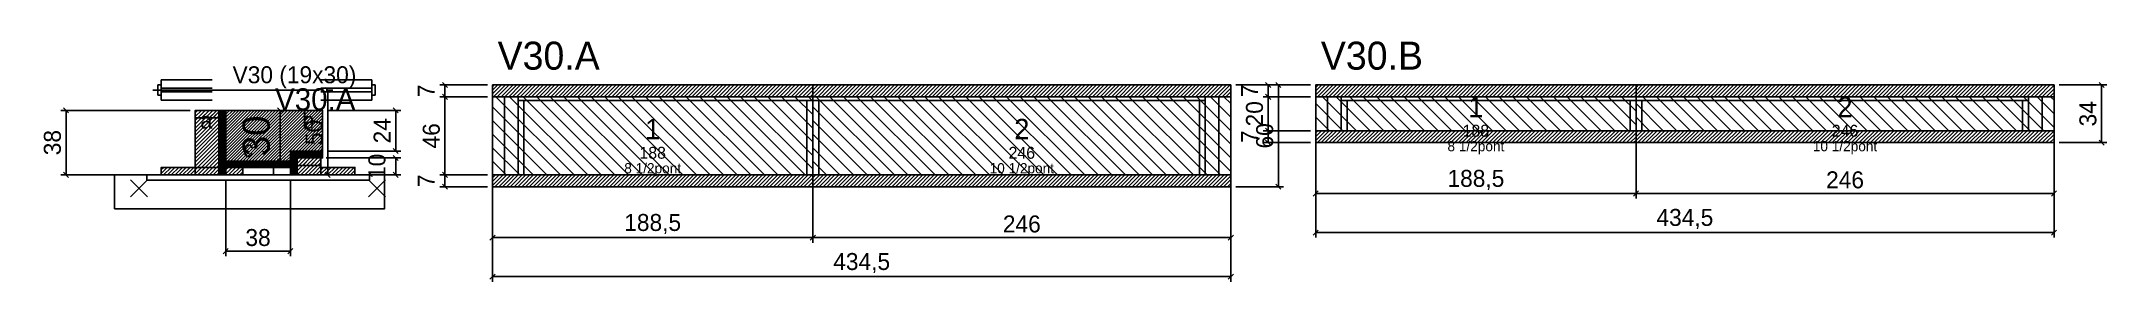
# Model space of a CAD drawing. Extents: x -69 to 1147, y -109 to 33.
import ezdxf
from ezdxf.enums import TextEntityAlignment as Align

# ---------------------------------------------------------------- set-up
doc = ezdxf.new("R2010")
doc.units = 0
for name, color, linetype in [('5', 5, 'Continuous'), ('barrote', 126, 'Continuous'), ('CONCRETO', 251, 'Continuous'), ('COTA', 241, 'Continuous'), ('Cota Seção (2x)', 241, 'Continuous'), ('detalhes', 7, 'Continuous'), ('Hachura', 251, 'Continuous'), ('Madeira', 126, 'Continuous'), ('NOMENCLATURA', 7, 'Continuous'), ('Painéis', 200, 'Continuous'), ('presilha', 224, 'Continuous'), ('Reaproveitamento', 30, 'Continuous'), ('SARR_2.2x7', 40, 'Continuous'), ('SARR_3.5x7', 81, 'Continuous'), ('SCO-___-LAJ', 224, 'Continuous'), ('TENSOR', 224, 'Continuous'), ('texto', 7, 'Continuous'), ('Texto Seção', 7, 'Continuous')]:
    doc.layers.add(name, color=color, linetype=linetype)
doc.dimstyles.new('PAINEL', dxfattribs={"dimtxt": 10, "dimasz": 3, "dimexe": 3, "dimexo": 3, "dimgap": 3, "dimtad": 1, "dimblk": 'OBLIQUE', "dimblk1": 'OBLIQUE', "dimcen": 2.5, "dimclrd": 4, "dimclre": 4, "dimclrt": 240, "dimazin": 3, "dimtfac": 1, "dimtmove": 0, "dimatfit": 3})
doc.dimstyles.new('SECAO2X', dxfattribs={"dimtxt": 16, "dimasz": 3, "dimexe": 3, "dimexo": 3, "dimgap": 3, "dimtad": 1, "dimblk": 'OBLIQUE', "dimblk1": 'OBLIQUE', "dimcen": 2.5, "dimclrd": 4, "dimclre": 4, "dimclrt": 240, "dimazin": 3, "dimtfac": 1, "dimtmove": 0, "dimatfit": 3})

# ---------------------------------------------------------------- blocks, each defined once
blk = doc.blocks.new('_OBLIQUE')
at = {"color": 0, "linetype": 'BYBLOCK'}
blk.add_line((-0.5, -0.5), (0.5, 0.5), dxfattribs=at)

msp = doc.modelspace()

# ---------------------------------------------------------------- hatches: boundary and pattern name
at = {"layer": 'COTA'}
h = msp.add_hatch(dxfattribs=at)
h.set_pattern_fill('ANSI31', scale=0.5)
h.paths.add_polyline_path([(197, 0), (385.5, 0), (385.5, 7), (197, 7)])
h = msp.add_hatch(dxfattribs=at)
h.set_pattern_fill('ANSI31', scale=0.5)
h.paths.add_polyline_path([(385.5, 0), (631.5, 0), (631.5, 7), (385.5, 7)])
h = msp.add_hatch(dxfattribs=at)
h.set_pattern_fill('ANSI31', scale=0.5)
h.paths.add_polyline_path([(681.5, 0), (870, 0), (870, 7), (681.5, 7)])
h = msp.add_hatch(dxfattribs=at)
h.set_pattern_fill('ANSI31', scale=0.5)
h.paths.add_polyline_path([(870, 0), (1116, 0), (1116, 7), (870, 7)])
h = msp.add_hatch(dxfattribs=at)
h.set_pattern_fill('ANSI31', scale=0.4)
h.paths.add_polyline_path([(40, -38), (40, -8), (97, -8), (97, -32), (78, -32), (78, -38)])
h = msp.add_hatch(dxfattribs=at)
h.set_pattern_fill('ANSI31', scale=0.5)
h.paths.add_polyline_path([(681.5, -27), (870, -27), (870, -20), (681.5, -20)])
h = msp.add_hatch(dxfattribs=at)
h.set_pattern_fill('ANSI31', scale=0.5)
h.paths.add_polyline_path([(870, -27), (1116, -27), (1116, -20), (870, -20)])
h = msp.add_hatch(dxfattribs=at)
h.set_pattern_fill('ANSI31', scale=0.5)
h.paths.add_polyline_path([(197, -53), (385.5, -53), (385.5, -46), (197, -46)])
h = msp.add_hatch(dxfattribs=at)
h.set_pattern_fill('ANSI31', scale=0.5)
h.paths.add_polyline_path([(385.5, -53), (631.5, -53), (631.5, -46), (385.5, -46)])
at = {"layer": 'Hachura'}
h = msp.add_hatch(dxfattribs=at)
h.set_pattern_fill('ANSI31', scale=0.5)
h.paths.add_polyline_path([(22, -46), (36, -46), (36, -8), (22, -8)])
h = msp.add_hatch(dxfattribs=at)
h.set_pattern_fill('ANSI31', scale=0.5)
h.paths.add_polyline_path([(22, -12.4), (36, -12.4), (36, -8), (22, -8)])
h = msp.add_hatch(dxfattribs=at)
h.set_pattern_fill('SOLID')
h.paths.add_polyline_path([(36, -46), (40, -46), (40, -8), (36, -8)])
h = msp.add_hatch(dxfattribs=at)
h.set_pattern_fill('SOLID')
h.paths.add_polyline_path([(78, -36), (97, -36), (97, -32), (78, -32)])
h = msp.add_hatch(dxfattribs=at)
h.set_pattern_fill('SOLID')
h.paths.add_polyline_path([(78, -46), (82, -46), (82, -36), (78, -36)])
h = msp.add_hatch(dxfattribs=at)
h.set_pattern_fill('ANSI31', scale=0.5)
h.paths.add_polyline_path([(82, -46), (96, -46), (96, -36), (82, -36)])
h = msp.add_hatch(dxfattribs=at)
h.set_pattern_fill('ANSI31', scale=0.5)
h.paths.add_polyline_path([(82, -40.4), (96, -40.4), (96, -36), (82, -36)])
h = msp.add_hatch(dxfattribs=at)
h.set_pattern_fill('ANSI31', scale=0.5)
h.paths.add_polyline_path([(2, -46), (22, -46), (22, -41.6), (2, -41.6)])
h = msp.add_hatch(dxfattribs=at)
h.set_pattern_fill('SOLID')
h.paths.add_polyline_path([(40, -41.6), (78, -41.6), (78, -38), (40, -38)])
h = msp.add_hatch(dxfattribs=at)
h.set_pattern_fill('ANSI31', scale=0.5)
h.paths.add_polyline_path([(40, -46), (50, -46), (50, -41.6), (40, -41.6)])
h = msp.add_hatch(dxfattribs=at)
h.set_pattern_fill('ANSI31', scale=0.5)
h.paths.add_polyline_path([(96, -46), (116, -46), (116, -41.6), (96, -41.6)])

# ---------------------------------------------------------------- linework, layer by layer
for p, q in [((0, 7), (0, 1)), ((2, 7), (0, 7)), ((2, 1), (0, 1)), ((2, 10), (32, 10)), ((2, 10), (2, -2)), ((2, 5), (32, 5)), ((2, 3), (32, 3)), ((96, 10), (126, 10)), ((96, 5), (126, 5)), ((96, 3), (126, 3)), ((126, 10), (126, -2)), ((126, 7), (128, 7)), ((126, 1), (128, 1)), ((128, 7), (128, 1)), ((2, -2), (32, -2)), ((96, -2), (126, -2))]:
    msp.add_line(p, q)
at = {"layer": 'barrote'}
msp.add_lwpolyline([(-25.5, -66), (133.5, -66), (133.5, -46), (-25.5, -46)], close=True, dxfattribs=at)
at = {"layer": 'CONCRETO'}
msp.add_lwpolyline([(40, -38), (40, -8), (97, -8), (97, -32), (78, -32), (78, -38)], close=True, dxfattribs=at)
at = {"layer": 'Madeira'}
for points in [[(22, -46), (36, -46), (36, -8), (22, -8)], [(22, -12.4), (36, -12.4), (36, -8), (22, -8)], [(82, -46), (96, -46), (96, -36), (82, -36)], [(82, -40.4), (96, -40.4), (96, -36), (82, -36)], [(2, -46), (22, -46), (22, -41.6), (2, -41.6)], [(22, -46), (36, -46), (36, -41.6), (22, -41.6)], [(40, -46), (50, -46), (50, -41.6), (40, -41.6)], [(68, -46), (78, -46), (78, -41.6), (68, -41.6)], [(96, -46), (116, -46), (116, -41.6), (96, -41.6)]]:
    msp.add_lwpolyline(points, close=True, dxfattribs=at)
at = {"layer": 'Painéis'}
for p, q in [((197, 0), (385.5, 0)), ((197, -46), (197, 0)), ((385.5, -46), (385.5, 0)), ((385.5, -46), (385.5, 0)), ((385.5, 0), (631.5, 0)), ((385.5, -46), (385.5, 0)), ((631.5, -46), (631.5, 0)), ((681.5, 0), (870, 0)), ((681.5, -20), (681.5, 0)), ((870, -20), (870, 0)), ((870, -20), (870, 0)), ((870, 0), (1116, 0)), ((870, -20), (870, 0)), ((1116, -20), (1116, 0)), ((681.5, -20), (870, -20)), ((870, -20), (1116, -20)), ((197, -46), (385.5, -46)), ((385.5, -46), (631.5, -46))]:
    msp.add_line(p, q, dxfattribs=at)
for points in [[(36, -46), (40, -46), (40, -8), (36, -8)], [(78, -36), (97, -36), (97, -32), (78, -32)], [(78, -46), (82, -46), (82, -36), (78, -36)], [(40, -41.6), (78, -41.6), (78, -38), (40, -38)]]:
    msp.add_lwpolyline(points, close=True, dxfattribs=at)
at = {"layer": 'presilha'}
for p, q in [((-16, -59), (-6, -49)), ((-16, -49), (-6, -59)), ((124, -59), (134, -49)), ((124, -49), (134, -59))]:
    msp.add_line(p, q, dxfattribs=at)
at = {"layer": 'Reaproveitamento', "color": 30}
for p, q in [((245, -46), (199, 0)), ((253, -46), (207, 0)), ((261, -46), (215, 0)), ((269, -46), (223, 0)), ((277, -46), (231, 0)), ((285, -46), (239, 0)), ((293, -46), (247, 0)), ((301, -46), (255, 0)), ((309, -46), (263, 0)), ((317, -46), (271, 0)), ((325, -46), (279, 0)), ((333, -46), (287, 0)), ((341, -46), (295, 0)), ((349, -46), (303, 0)), ((357, -46), (311, 0)), ((365, -46), (319, 0)), ((373, -46), (327, 0)), ((381, -46), (335, 0)), ((385.5, -42.5), (343, 0)), ((385.5, -34.5), (351, 0)), ((385.5, -26.5), (359, 0)), ((385.5, -18.5), (367, 0)), ((385.5, -10.5), (375, 0)), ((385.5, -2.5), (383, 0)), ((433.5, -46), (387.5, 0)), ((441.5, -46), (395.5, 0)), ((449.5, -46), (403.5, 0)), ((457.5, -46), (411.5, 0)), ((465.5, -46), (419.5, 0)), ((473.5, -46), (427.5, 0)), ((481.5, -46), (435.5, 0)), ((489.5, -46), (443.5, 0)), ((497.5, -46), (451.5, 0)), ((505.5, -46), (459.5, 0)), ((513.5, -46), (467.5, 0)), ((521.5, -46), (475.5, 0)), ((529.5, -46), (483.5, 0)), ((537.5, -46), (491.5, 0)), ((545.5, -46), (499.5, 0)), ((553.5, -46), (507.5, 0)), ((561.5, -46), (515.5, 0)), ((569.5, -46), (523.5, 0)), ((577.5, -46), (531.5, 0)), ((585.5, -46), (539.5, 0)), ((593.5, -46), (547.5, 0)), ((601.5, -46), (555.5, 0)), ((609.5, -46), (563.5, 0)), ((617.5, -46), (571.5, 0)), ((625.5, -46), (579.5, 0)), ((631.5, -44), (587.5, 0)), ((631.5, -36), (595.5, 0)), ((631.5, -28), (603.5, 0)), ((631.5, -20), (611.5, 0)), ((631.5, -12), (619.5, 0)), ((631.5, -4), (627.5, 0)), ((705.5, -20), (685.5, 0)), ((713.5, -20), (693.5, 0)), ((721.5, -20), (701.5, 0)), ((729.5, -20), (709.5, 0)), ((737.5, -20), (717.5, 0)), ((745.5, -20), (725.5, 0)), ((753.5, -20), (733.5, 0)), ((761.5, -20), (741.5, 0)), ((769.5, -20), (749.5, 0)), ((777.5, -20), (757.5, 0)), ((785.5, -20), (765.5, 0)), ((793.5, -20), (773.5, 0)), ((801.5, -20), (781.5, 0)), ((809.5, -20), (789.5, 0)), ((817.5, -20), (797.5, 0)), ((825.5, -20), (805.5, 0)), ((833.5, -20), (813.5, 0)), ((841.5, -20), (821.5, 0)), ((849.5, -20), (829.5, 0)), ((857.5, -20), (837.5, 0)), ((865.5, -20), (845.5, 0)), ((870, -16.5), (853.5, 0)), ((870, -8.5), (861.5, 0)), ((870, -0.5), (869.5, 0)), ((894, -20), (874, 0)), ((902, -20), (882, 0)), ((910, -20), (890, 0)), ((918, -20), (898, 0)), ((926, -20), (906, 0)), ((934, -20), (914, 0)), ((942, -20), (922, 0)), ((950, -20), (930, 0)), ((958, -20), (938, 0)), ((966, -20), (946, 0)), ((974, -20), (954, 0)), ((982, -20), (962, 0)), ((990, -20), (970, 0)), ((998, -20), (978, 0)), ((1006, -20), (986, 0)), ((1014, -20), (994, 0)), ((1022, -20), (1002, 0)), ((1030, -20), (1010, 0)), ((1038, -20), (1018, 0)), ((1046, -20), (1026, 0)), ((1054, -20), (1034, 0)), ((1062, -20), (1042, 0)), ((1070, -20), (1050, 0)), ((1078, -20), (1058, 0)), ((1086, -20), (1066, 0)), ((1094, -20), (1074, 0)), ((1102, -20), (1082, 0)), ((1110, -20), (1090, 0)), ((1116, -18), (1098, 0)), ((1116, -10), (1106, 0)), ((1116, -2), (1114, 0)), ((237, -46), (197, -6)), ((425.5, -46), (385.5, -6)), ((697.5, -20), (681.5, -4)), ((689.5, -20), (681.5, -12)), ((886, -20), (870, -4)), ((878, -20), (870, -12)), ((229, -46), (197, -14)), ((221, -46), (197, -22)), ((417.5, -46), (385.5, -14)), ((409.5, -46), (385.5, -22)), ((681.5, -20), (681.5, -20)), ((870, -20), (870, -20)), ((213, -46), (197, -30)), ((401.5, -46), (385.5, -30)), ((205, -46), (197, -38)), ((197, -46), (197, -46)), ((393.5, -46), (385.5, -38)), ((385.5, -46), (385.5, -46))]:
    msp.add_line(p, q, dxfattribs=at)
at = {"layer": 'SARR_2.2x7'}
for p, q in [((204, -46), (204, 0)), ((624.5, -46), (624.5, 0)), ((688.5, -20), (688.5, 0)), ((1109, -20), (1109, 0)), ((212, -2.2), (385.5, -2.2)), ((385.5, -2.2), (616.5, -2.2)), ((696.5, -2.2), (870, -2.2)), ((870, -2.2), (1101, -2.2))]:
    msp.add_line(p, q, dxfattribs=at)
at = {"layer": 'SARR_3.5x7'}
for p, q in [((212, -46), (212, 0)), ((385.5, -46), (385.5, 0)), ((385.5, -46), (385.5, 0)), ((616.5, -46), (616.5, 0)), ((696.5, -20), (696.5, 0)), ((870, -20), (870, 0)), ((870, -20), (870, 0)), ((1101, -20), (1101, 0)), ((215.5, -46), (215.5, -2.2)), ((382, -46), (382, -2.2)), ((389, -46), (389, -2.2)), ((613, -46), (613, -2.2)), ((700, -20), (700, -2.2)), ((866.5, -20), (866.5, -2.2)), ((873.5, -20), (873.5, -2.2)), ((1097.5, -20), (1097.5, -2.2)), ((696.5, -20), (700, -20)), ((866.5, -20), (870, -20)), ((870, -20), (873.5, -20)), ((1097.5, -20), (1101, -20)), ((212, -46), (215.5, -46)), ((382, -46), (385.5, -46)), ((385.5, -46), (389, -46)), ((613, -46), (616.5, -46))]:
    msp.add_line(p, q, dxfattribs=at)
at = {"layer": 'SCO-___-LAJ'}
for points in [[(197, 0), (385.5, 0), (385.5, 7), (197, 7)], [(385.5, 0), (631.5, 0), (631.5, 7), (385.5, 7)], [(681.5, 0), (870, 0), (870, 7), (681.5, 7)], [(870, 0), (1116, 0), (1116, 7), (870, 7)], [(681.5, -27), (870, -27), (870, -20), (681.5, -20)], [(870, -27), (1116, -27), (1116, -20), (870, -20)], [(-6.5, -49.2), (124.5, -49.2), (124.5, -46), (-6.5, -46)], [(197, -53), (385.5, -53), (385.5, -46), (197, -46)], [(385.5, -53), (631.5, -53), (631.5, -46), (385.5, -46)]]:
    msp.add_lwpolyline(points, close=True, dxfattribs=at)
at = {"layer": 'TENSOR'}
msp.add_line((-3, 4), (95, 4), dxfattribs=at)

# ---------------------------------------------------------------- texts
at = {"layer": '5'}
for s, height, p in [('1', 12, (775.75, -6)), ('2', 12, (993, -6)), ('1', 12, (291.25, -19)), ('2', 12, (508.5, -19)), ('188', 7, (775.75, -20)), ('246', 7, (993, -20)), ('188', 7, (291.25, -33)), ('246', 7, (508.5, -33))]:
    msp.add_text(s, height=height, dxfattribs=at).set_placement(p, align=Align.MIDDLE_CENTER)
at = {"layer": 'detalhes'}
for s, p in [('a', (25, -18.7)), ('b', (85, -18.7)), ('c', (50, -35.5))]:
    msp.add_text(s, height=9.6, dxfattribs=at).set_placement(p)
at = {"layer": 'NOMENCLATURA'}
for s, p in [('V30.A', (200, 16)), ('V30.B', (684.5, 16))]:
    msp.add_text(s, height=16.5, dxfattribs=at).set_placement(p)
at = {"layer": 'texto', "char_height": 6, "attachment_point": 5}
for s, insert in [('8 1/2pont', (775.75, -30)), ('10 1/2pont', (993, -30)), ('8 1/2pont', (291.25, -43)), ('10 1/2pont', (508.5, -43))]:
    msp.add_mtext(s, dxfattribs=dict(at, insert=insert))
at = {"layer": 'Texto Seção'}
for s, height, p in [('V30 (19x30)', 10, (44, 8)), ('V30.A', 13, (69, -8))]:
    msp.add_text(s, height=height, dxfattribs=at).set_placement(p)

# ---------------------------------------------------------------- dimensions: what is measured, and where the dimension line sits
at = {"layer": 'COTA'}
for base, p1, p2 in [((100, -46), (96, -46), (96, 4)), ((169, 0), (197, 0), (197, 7)), ((169, -46), (197, -46), (197, 0)), ((659.5, -53), (631.5, -53), (631.5, 7)), ((653.5, 0), (681.5, 0), (681.5, 7)), ((653.5, -20), (681.5, -20), (681.5, 0)), ((1144, -27), (1116, -27), (1116, 7)), ((-54, -46), (2, -46), (22, -8)), ((140, -32), (97, -32), (97, -8)), ((653.5, -27), (681.5, -27), (681.5, -20)), ((140, -46), (96, -46), (96, -36)), ((169, -53), (197, -53), (197, -46))]:
    msp.add_linear_dim(base=base, p1=p1, p2=p2, angle=90, dimstyle='PAINEL', dxfattribs=at).render()
for base, p1, p2 in [((681.5, -57), (681.5, -20), (870, -20)), ((681.5, -80), (681.5, -20), (1116, -20)), ((870, -57), (870, -20), (1116, -20)), ((40, -91), (40, -46), (78, -46)), ((197, -83), (197, -46), (385.5, -46)), ((197, -106), (197, -46), (631.5, -46)), ((385.5, -83), (385.5, -46), (631.5, -46))]:
    msp.add_linear_dim(base=base, p1=p1, p2=p2, dimstyle='PAINEL', dxfattribs=at).render()
at = {"layer": 'Cota Seção (2x)'}
msp.add_linear_dim(base=(72, -38), p1=(40, -38), p2=(40, -8), angle=90, dimstyle='SECAO2X', dxfattribs=at).render()

doc.saveas('drawing.dxf')
